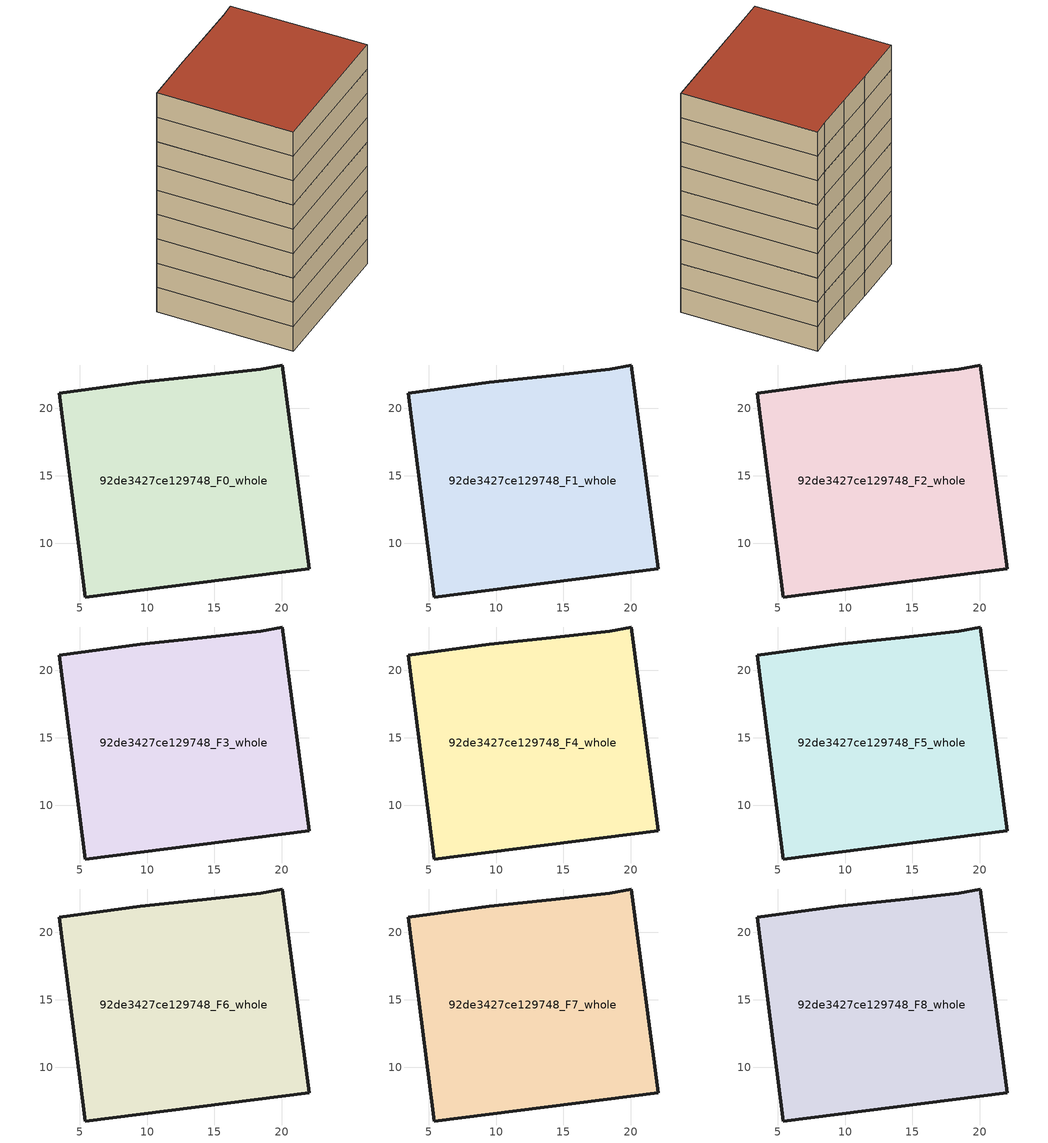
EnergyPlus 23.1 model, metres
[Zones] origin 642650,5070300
92de3427ce129748_F0_whole
 floor ground (EU_floor_Construction): 20.02,23.22 22.02,8.11 5.4,6.02 3.51,21.13 9.51,21.93 14.11,22.42 18.42,22.92 z0
 wall outside (EU_wall_Construction): 3.51,21.13 5.4,6.02 22.02,8.11 20.02,23.22 18.42,22.92 14.11,22.42 9.51,21.93 3.51,21.13 z0:3
92de3427ce129748_F1_whole
 floor to 92de3427ce129748_F0_whole (EU_floor_Construction): 20.02,23.22 22.02,8.11 5.4,6.02 3.51,21.13 9.51,21.93 14.11,22.42 18.42,22.92 z3
 wall outside (EU_wall_Construction): 3.51,21.13 5.4,6.02 22.02,8.11 20.02,23.22 18.42,22.92 14.11,22.42 9.51,21.93 3.51,21.13 z3:6
92de3427ce129748_F2_whole
 floor to 92de3427ce129748_F1_whole (EU_floor_Construction): 20.02,23.22 22.02,8.11 5.4,6.02 3.51,21.13 9.51,21.93 14.11,22.42 18.42,22.92 z6
 wall outside (EU_wall_Construction): 3.51,21.13 5.4,6.02 22.02,8.11 20.02,23.22 18.42,22.92 14.11,22.42 9.51,21.93 3.51,21.13 z6:9
92de3427ce129748_F3_whole
 floor to 92de3427ce129748_F2_whole (EU_floor_Construction): 20.02,23.22 22.02,8.11 5.4,6.02 3.51,21.13 9.51,21.93 14.11,22.42 18.42,22.92 z9
 wall outside (EU_wall_Construction): 3.51,21.13 5.4,6.02 22.02,8.11 20.02,23.22 18.42,22.92 14.11,22.42 9.51,21.93 3.51,21.13 z9:12
92de3427ce129748_F4_whole
 floor to 92de3427ce129748_F3_whole (EU_floor_Construction): 20.02,23.22 22.02,8.11 5.4,6.02 3.51,21.13 9.51,21.93 14.11,22.42 18.42,22.92 z12
 wall outside (EU_wall_Construction): 3.51,21.13 5.4,6.02 22.02,8.11 20.02,23.22 18.42,22.92 14.11,22.42 9.51,21.93 3.51,21.13 z12:15
92de3427ce129748_F5_whole
 floor to 92de3427ce129748_F4_whole (EU_floor_Construction): 20.02,23.22 22.02,8.11 5.4,6.02 3.51,21.13 9.51,21.93 14.11,22.42 18.42,22.92 z15
 wall outside (EU_wall_Construction): 3.51,21.13 5.4,6.02 22.02,8.11 20.02,23.22 18.42,22.92 14.11,22.42 9.51,21.93 3.51,21.13 z15:18
92de3427ce129748_F6_whole
 floor to 92de3427ce129748_F5_whole (EU_floor_Construction): 20.02,23.22 22.02,8.11 5.4,6.02 3.51,21.13 9.51,21.93 14.11,22.42 18.42,22.92 z18
 wall outside (EU_wall_Construction): 3.51,21.13 5.4,6.02 22.02,8.11 20.02,23.22 18.42,22.92 14.11,22.42 9.51,21.93 3.51,21.13 z18:21
92de3427ce129748_F7_whole
 floor to 92de3427ce129748_F6_whole (EU_floor_Construction): 20.02,23.22 22.02,8.11 5.4,6.02 3.51,21.13 9.51,21.93 14.11,22.42 18.42,22.92 z21
 wall outside (EU_wall_Construction): 3.51,21.13 5.4,6.02 22.02,8.11 20.02,23.22 18.42,22.92 14.11,22.42 9.51,21.93 3.51,21.13 z21:24
92de3427ce129748_F8_whole
 floor to 92de3427ce129748_F7_whole (EU_floor_Construction): 20.02,23.22 22.02,8.11 5.4,6.02 3.51,21.13 9.51,21.93 14.11,22.42 18.42,22.92 z24
 wall outside (EU_wall_Construction): 3.51,21.13 5.4,6.02 22.02,8.11 20.02,23.22 18.42,22.92 14.11,22.42 9.51,21.93 3.51,21.13 z24:27
 roof outside (EU_roof_Construction): 22.02,8.11 20.02,23.22 18.42,22.92 14.11,22.42 9.51,21.93 3.51,21.13 5.4,6.02 z27
[Building]
EU S2 Campaign: North Axis=0; Terrain=City; Solar Distribution=FullExterior
[Site:Location]
Lyon-Bron: Latitude=45.75; Longitude=5; Time Zone=1; Elevation=198
[SizingPeriod:WeatherFileDays]
AnnualSizingPeriod: Begin Month=1; Begin Day of Month=1; End Month=12; End Day of Month=31; Day of Week for Start Day=Monday; Use Weather File Daylight Saving Period=No; Use Weather File Rain and Snow Indicators=No
[MATERIAL]
EU_InternalMass_Material: Roughness=MediumRough; Thickness=0.1; Conductivity=1; Density=1800; Specific Heat=900; Thermal Absorptance=0.9; Solar Absorptance=0.7; Visible Absorptance=0.7
[MATERIAL:NOMASS] Roughness=MediumRough; Thermal Absorptance=0.9; Solar Absorptance=0.7; Visible Absorptance=0.7
Name | Thermal Resistance
EU_wall_NoMass | 0.776494
EU_roof_NoMass | 0.486893
EU_floor_NoMass | 0.421597
[CONSTRUCTION]
EU_wall_Construction: EU_wall_NoMass
EU_roof_Construction: EU_roof_NoMass
EU_floor_Construction: EU_floor_NoMass
EU_InternalMass_Construction: EU_InternalMass_Material
[ZONE] Type=1; Multiplier=1; Ceiling Height=autocalculate; Volume=762.15; Floor Area=autocalculate; Part of Total Floor Area=Yes
92de3427ce129748_F0_whole; 92de3427ce129748_F1_whole; 92de3427ce129748_F2_whole; 92de3427ce129748_F3_whole; 92de3427ce129748_F4_whole; 92de3427ce129748_F5_whole; 92de3427ce129748_F6_whole; 92de3427ce129748_F7_whole; 92de3427ce129748_F8_whole
[INTERNALMASS] Construction=EU_InternalMass_Construction; Surface Area=254.05
Name | Zone or ZoneList
92de3427ce129748_F0_whole_EU_InternalMass | 92de3427ce129748_F0_whole
92de3427ce129748_F1_whole_EU_InternalMass | 92de3427ce129748_F1_whole
92de3427ce129748_F2_whole_EU_InternalMass | 92de3427ce129748_F2_whole
92de3427ce129748_F3_whole_EU_InternalMass | 92de3427ce129748_F3_whole
92de3427ce129748_F4_whole_EU_InternalMass | 92de3427ce129748_F4_whole
92de3427ce129748_F5_whole_EU_InternalMass | 92de3427ce129748_F5_whole
92de3427ce129748_F6_whole_EU_InternalMass | 92de3427ce129748_F6_whole
92de3427ce129748_F7_whole_EU_InternalMass | 92de3427ce129748_F7_whole
92de3427ce129748_F8_whole_EU_InternalMass | 92de3427ce129748_F8_whole
[OTHEREQUIPMENT] Fuel Type=Electricity; Design Level Calculation Method=Watts/Area; Power per Zone Floor Area=1; Fraction Latent=0; Fraction Radiant=0; Fraction Lost=0; Carbon Dioxide Generation Rate=0; EndUse Subcategory=EU_Step8_InternalGains
Name | Zone or ZoneList or Space or SpaceList | Schedule
EU_Step8_InternalGain_92de3427ce129748_F0_whole_f000 | 92de3427ce129748_F0_whole | EU_Step8_GainSchedule_92de3427ce129748_F0_whole_f000
EU_Step8_InternalGain_92de3427ce129748_F1_whole_f000 | 92de3427ce129748_F1_whole | EU_Step8_GainSchedule_92de3427ce129748_F1_whole_f000
EU_Step8_InternalGain_92de3427ce129748_F2_whole_f000 | 92de3427ce129748_F2_whole | EU_Step8_GainSchedule_92de3427ce129748_F2_whole_f000
EU_Step8_InternalGain_92de3427ce129748_F3_whole_f000 | 92de3427ce129748_F3_whole | EU_Step8_GainSchedule_92de3427ce129748_F3_whole_f000
EU_Step8_InternalGain_92de3427ce129748_F4_whole_f000 | 92de3427ce129748_F4_whole | EU_Step8_GainSchedule_92de3427ce129748_F4_whole_f000
EU_Step8_InternalGain_92de3427ce129748_F5_whole_f000 | 92de3427ce129748_F5_whole | EU_Step8_GainSchedule_92de3427ce129748_F5_whole_f000
EU_Step8_InternalGain_92de3427ce129748_F6_whole_f000 | 92de3427ce129748_F6_whole | EU_Step8_GainSchedule_92de3427ce129748_F6_whole_f000
EU_Step8_InternalGain_92de3427ce129748_F7_whole_f000 | 92de3427ce129748_F7_whole | EU_Step8_GainSchedule_92de3427ce129748_F7_whole_f000
EU_Step8_InternalGain_92de3427ce129748_F8_whole_f000 | 92de3427ce129748_F8_whole | EU_Step8_GainSchedule_92de3427ce129748_F8_whole_f000
[ZONEVENTILATION:DESIGNFLOWRATE] Schedule=EU_AlwaysOn; Design Flow Rate Calculation Method=AirChanges/Hour; Air Changes per Hour=0.693814; Ventilation Type=Natural; Fan Pressure Rise=0; Fan Total Efficiency=1; Constant Term Coefficient=1; Temperature Term Coefficient=0; Velocity Term Coefficient=0; Velocity Squared Term Coefficient=0; Minimum Indoor Temperature=-100; Maximum Indoor Temperature=100; Delta Temperature=-100; Minimum Outdoor Temperature=-100; Maximum Outdoor Temperature=100; Maximum Wind Speed=40
Name | Zone or ZoneList or Space or SpaceList
EU_ConstantAir_92de3427ce129748_F0_whole | 92de3427ce129748_F0_whole
EU_ConstantAir_92de3427ce129748_F1_whole | 92de3427ce129748_F1_whole
EU_ConstantAir_92de3427ce129748_F2_whole | 92de3427ce129748_F2_whole
EU_ConstantAir_92de3427ce129748_F3_whole | 92de3427ce129748_F3_whole
EU_ConstantAir_92de3427ce129748_F4_whole | 92de3427ce129748_F4_whole
EU_ConstantAir_92de3427ce129748_F5_whole | 92de3427ce129748_F5_whole
EU_ConstantAir_92de3427ce129748_F6_whole | 92de3427ce129748_F6_whole
EU_ConstantAir_92de3427ce129748_F7_whole | 92de3427ce129748_F7_whole
EU_ConstantAir_92de3427ce129748_F8_whole | 92de3427ce129748_F8_whole
[HVACTEMPLATE:THERMOSTAT] Constant Heating Setpoint=20; Constant Cooling Setpoint=50
EU_HeatOnly_92de3427ce129748_F0_whole; EU_HeatOnly_92de3427ce129748_F1_whole; EU_HeatOnly_92de3427ce129748_F2_whole; EU_HeatOnly_92de3427ce129748_F3_whole; EU_HeatOnly_92de3427ce129748_F4_whole; EU_HeatOnly_92de3427ce129748_F5_whole; EU_HeatOnly_92de3427ce129748_F6_whole; EU_HeatOnly_92de3427ce129748_F7_whole; EU_HeatOnly_92de3427ce129748_F8_whole
[HVACTEMPLATE:ZONE:IDEALLOADSAIRSYSTEM] System Availability Schedule=EU_AlwaysOn; Maximum Heating Supply Air Temperature=50; Minimum Cooling Supply Air Temperature=13; Maximum Heating Supply Air Humidity Ratio=0.0156; Minimum Cooling Supply Air Humidity Ratio=0.0077; Heating Limit=NoLimit; Cooling Limit=NoLimit; Heating Availability Schedule=EU_AlwaysOn; Cooling Availability Schedule=EU_CoolingOff; Dehumidification Control Type=ConstantSensibleHeatRatio; Cooling Sensible Heat Ratio=0.7; Dehumidification Setpoint=60; Humidification Control Type=None; Humidification Setpoint=30; Outdoor Air Method=None; Outdoor Air Flow Rate per Person=0.00944; Outdoor Air Flow Rate per Zone Floor Area=0; Outdoor Air Flow Rate per Zone=0; Demand Controlled Ventilation Type=None; Outdoor Air Economizer Type=NoEconomizer; Heat Recovery Type=None; Sensible Heat Recovery Effectiveness=0.7; Latent Heat Recovery Effectiveness=0.65
Name | Template Thermostat
92de3427ce129748_F0_whole | EU_HeatOnly_92de3427ce129748_F0_whole
92de3427ce129748_F1_whole | EU_HeatOnly_92de3427ce129748_F1_whole
92de3427ce129748_F2_whole | EU_HeatOnly_92de3427ce129748_F2_whole
92de3427ce129748_F3_whole | EU_HeatOnly_92de3427ce129748_F3_whole
92de3427ce129748_F4_whole | EU_HeatOnly_92de3427ce129748_F4_whole
92de3427ce129748_F5_whole | EU_HeatOnly_92de3427ce129748_F5_whole
92de3427ce129748_F6_whole | EU_HeatOnly_92de3427ce129748_F6_whole
92de3427ce129748_F7_whole | EU_HeatOnly_92de3427ce129748_F7_whole
92de3427ce129748_F8_whole | EU_HeatOnly_92de3427ce129748_F8_whole
[SIZING:ZONE] Zone Cooling Design Supply Air Temperature Input Method=SupplyAirTemperature; Zone Cooling Design Supply Air Temperature=13; Zone Heating Design Supply Air Temperature Input Method=SupplyAirTemperature; Zone Heating Design Supply Air Temperature=50; Zone Cooling Design Supply Air Humidity Ratio=0.008; Zone Heating Design Supply Air Humidity Ratio=0.008; Cooling Design Air Flow Method=DesignDay; Cooling Design Air Flow Rate=0; Cooling Minimum Air Flow per Zone Floor Area=0.000762; Cooling Minimum Air Flow=0; Cooling Minimum Air Flow Fraction=0.2; Heating Design Air Flow Method=DesignDay; Heating Design Air Flow Rate=0; Heating Maximum Air Flow per Zone Floor Area=0.002032; Heating Maximum Air Flow=0.141576; Heating Maximum Air Flow Fraction=0.3; Account for Dedicated Outdoor Air System=No; Dedicated Outdoor Air System Control Strategy=NeutralSupplyAir; Dedicated Outdoor Air Low Setpoint Temperature for Design=autosize; Dedicated Outdoor Air High Setpoint Temperature for Design=autosize; Zone Load Sizing Method=Sensible Load Only No Latent Load; Zone Latent Cooling Design Supply Air Humidity Ratio Input Method=HumidityRatioDifference; Zone Cooling Design Supply Air Humidity Ratio Difference=0.005; Zone Latent Heating Design Supply Air Humidity Ratio Input Method=HumidityRatioDifference; Zone Humidification Design Supply Air Humidity Ratio Difference=0.005
92de3427ce129748_F0_whole; 92de3427ce129748_F1_whole; 92de3427ce129748_F2_whole; 92de3427ce129748_F3_whole; 92de3427ce129748_F4_whole; 92de3427ce129748_F5_whole; 92de3427ce129748_F6_whole; 92de3427ce129748_F7_whole; 92de3427ce129748_F8_whole
[SCHEDULE:CONSTANT]
Name | Hourly Value
EU_AlwaysOn | 1
EU_CoolingOff | 0
[SCHEDULE:FILE] Column Number=1; Rows to Skip at Top=0; Number of Hours of Data=8760; Column Separator=Comma; Interpolate to Timestep=No; Minutes per Item=60; Adjust Schedule for Daylight Savings=Yes
Name | File
EU_Step8_GainSchedule_92de3427ce129748_F0_whole_f000 | C:\Users\o_iseri\Desktop\OpenUBEM\openubem\outputs\eu_evidence\EU-11\FR-LYO-HAUTCOEURPENTES\idfs\92de3427ce129748\92de3427ce129748_F0_whole_f000_gain.csv
EU_Step8_GainSchedule_92de3427ce129748_F1_whole_f000 | C:\Users\o_iseri\Desktop\OpenUBEM\openubem\outputs\eu_evidence\EU-11\FR-LYO-HAUTCOEURPENTES\idfs\92de3427ce129748\92de3427ce129748_F1_whole_f000_gain.csv
EU_Step8_GainSchedule_92de3427ce129748_F2_whole_f000 | C:\Users\o_iseri\Desktop\OpenUBEM\openubem\outputs\eu_evidence\EU-11\FR-LYO-HAUTCOEURPENTES\idfs\92de3427ce129748\92de3427ce129748_F2_whole_f000_gain.csv
EU_Step8_GainSchedule_92de3427ce129748_F3_whole_f000 | C:\Users\o_iseri\Desktop\OpenUBEM\openubem\outputs\eu_evidence\EU-11\FR-LYO-HAUTCOEURPENTES\idfs\92de3427ce129748\92de3427ce129748_F3_whole_f000_gain.csv
EU_Step8_GainSchedule_92de3427ce129748_F4_whole_f000 | C:\Users\o_iseri\Desktop\OpenUBEM\openubem\outputs\eu_evidence\EU-11\FR-LYO-HAUTCOEURPENTES\idfs\92de3427ce129748\92de3427ce129748_F4_whole_f000_gain.csv
EU_Step8_GainSchedule_92de3427ce129748_F5_whole_f000 | C:\Users\o_iseri\Desktop\OpenUBEM\openubem\outputs\eu_evidence\EU-11\FR-LYO-HAUTCOEURPENTES\idfs\92de3427ce129748\92de3427ce129748_F5_whole_f000_gain.csv
EU_Step8_GainSchedule_92de3427ce129748_F6_whole_f000 | C:\Users\o_iseri\Desktop\OpenUBEM\openubem\outputs\eu_evidence\EU-11\FR-LYO-HAUTCOEURPENTES\idfs\92de3427ce129748\92de3427ce129748_F6_whole_f000_gain.csv
EU_Step8_GainSchedule_92de3427ce129748_F7_whole_f000 | C:\Users\o_iseri\Desktop\OpenUBEM\openubem\outputs\eu_evidence\EU-11\FR-LYO-HAUTCOEURPENTES\idfs\92de3427ce129748\92de3427ce129748_F7_whole_f000_gain.csv
EU_Step8_GainSchedule_92de3427ce129748_F8_whole_f000 | C:\Users\o_iseri\Desktop\OpenUBEM\openubem\outputs\eu_evidence\EU-11\FR-LYO-HAUTCOEURPENTES\idfs\92de3427ce129748\92de3427ce129748_F8_whole_f000_gain.csv
